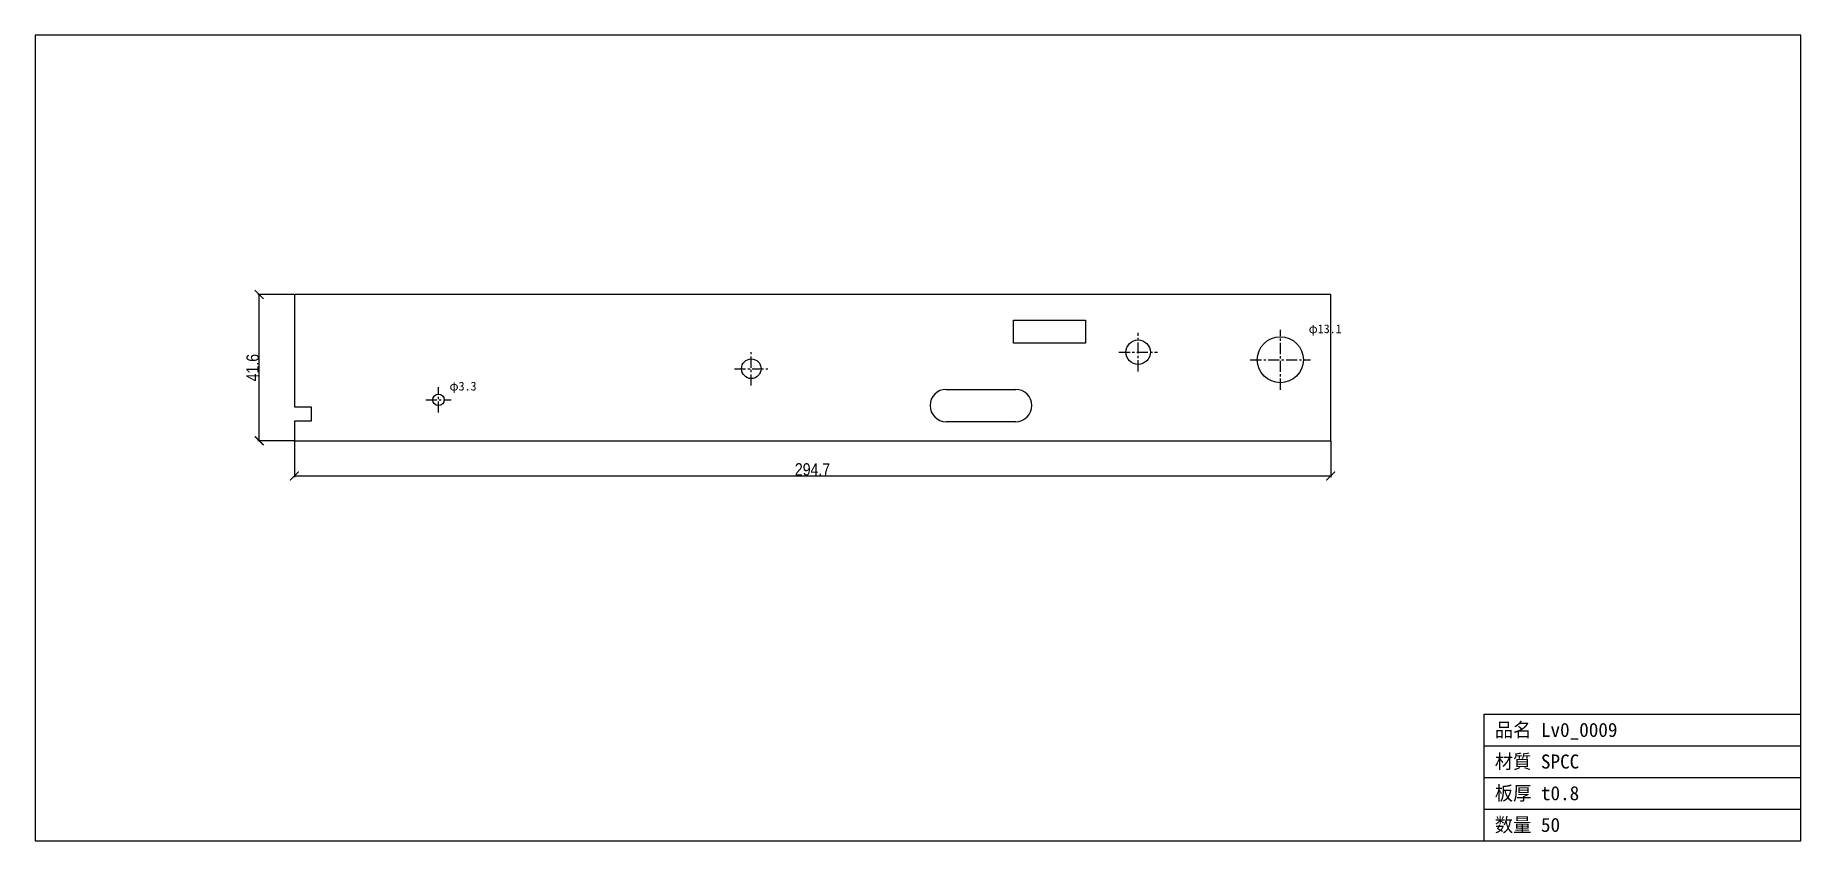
# Model space of a CAD drawing. Header units: millimetres. Extents: x -74 to 428, y -114 to 115.
import ezdxf

# ---------------------------------------------------------------- set-up
doc = ezdxf.new("R2010")
doc.units = ezdxf.units.MM
doc.linetypes.add('CENTER', pattern=[5.08, 3.175, -0.635, 0.635, -0.635])
for name, color, linetype in [('CENTER', 7, 'Continuous'), ('CUT', 7, 'Continuous'), ('DIM', 7, 'Continuous'), ('FRAME', 7, 'Continuous'), ('TEXT', 7, 'Continuous')]:
    doc.layers.add(name, color=color, linetype=linetype)
doc.styles.add('OpenSansCondensed-Light', font='OpenSansCondensed-Light.ttf')
doc.dimstyles.new('EZDXF', dxfattribs={"dimtxt": 0.25, "dimasz": 0.175, "dimexe": 0.375, "dimexo": 0.125, "dimgap": 0.1, "dimtad": 1, "dimlfac": 100, "dimzin": 12, "dimdsep": 46, "dimtxsty": 'OpenSansCondensed-Light', "dimblk": 'ARCHTICK', "dimcen": 2.5, "dimazin": 3, "dimtfac": 0.5, "dimtmove": 2, "dimatfit": 3})

# ---------------------------------------------------------------- blocks, each defined once
blk = doc.blocks.new('_ARCHTICK')
at = {"color": 0, "linetype": 'BYBLOCK', "const_width": 0.15}
blk.add_lwpolyline([(-0.5, -0.5), (0.5, 0.5)], dxfattribs=at)

msp = doc.modelspace()

# ---------------------------------------------------------------- linework, layer by layer
at = {"layer": 'CENTER', "color": 1, "linetype": 'CENTER'}
for p, q in [((239.97, 19.72), (239.97, 30.66)), ((280.42, 14.49), (280.42, 31.59)), ((129.95, 15.7), (129.95, 25.28)), ((234.5, 25.19), (245.44, 25.19)), ((125.16, 20.49), (134.74, 20.49)), ((271.87, 23.04), (288.97, 23.04)), ((40.98, 8.01), (40.98, 15.28)), ((37.35, 11.65), (44.62, 11.65))]:
    msp.add_line(p, q, dxfattribs=at)
at = {"layer": 'CUT'}
for p, q in [((294.73, 41.59), (0, 41.59)), ((0, 41.59), (0, 9.69)), ((294.73, 0), (294.73, 41.59)), ((204.5, 27.74), (204.5, 34.26)), ((204.5, 34.26), (225.02, 34.26)), ((225.02, 34.26), (225.02, 27.74)), ((225.02, 27.74), (204.5, 27.74)), ((185.39, 14.62), (205.15, 14.62)), ((0, 9.69), (4.77, 9.69)), ((4.77, 5.6), (0, 5.6)), ((0, 5.6), (0, 0)), ((4.77, 9.69), (4.77, 5.6)), ((205.15, 5.42), (185.39, 5.42)), ((0, 0), (294.73, 0))]:
    msp.add_line(p, q, dxfattribs=at)
for centre, radius in [((239.97, 25.19), 3.47), ((280.42, 23.04), 6.55), ((129.95, 20.49), 2.79), ((40.98, 11.65), 1.64)]:
    msp.add_circle(centre, radius, dxfattribs=at)
for centre, start, end in [((185.39, 10.02), 90, -90), ((205.15, 10.02), -90, 90)]:
    msp.add_arc(centre, 4.6, start, end, dxfattribs=at)
at = {"layer": 'FRAME'}
for p, q in [((428.41, 115.27), (-73.68, 115.27)), ((-73.68, 115.27), (-73.68, -113.68)), ((428.41, -113.68), (428.41, 115.27)), ((338.41, -113.68), (338.41, -77.68)), ((338.41, -77.68), (428.41, -77.68)), ((338.41, -86.68), (428.41, -86.68)), ((338.41, -95.68), (428.41, -95.68)), ((338.41, -104.68), (428.41, -104.68)), ((-73.68, -113.68), (428.41, -113.68))]:
    msp.add_line(p, q, dxfattribs=at)

# ---------------------------------------------------------------- texts
at = {"layer": 'TEXT'}
for s, height, p in [('φ13.1', 2.5, (288.47, 30.59)), ('φ3.3', 2.5, (44.12, 14.28)), ('品名 Lv0_0009', 4, (341.41, -84.18)), ('材質 SPCC', 4, (341.41, -93.18)), ('板厚 t0.8', 4, (341.41, -102.18)), ('数量 50', 4, (341.41, -111.18))]:
    msp.add_text(s, height=height, dxfattribs=at).set_placement(p)

# ---------------------------------------------------------------- dimensions: what is measured, and where the dimension line sits
at = {"layer": 'DIM'}
msp.add_linear_dim(base=(-10, 0), p1=(0, 0), p2=(0, 41.59), angle=90, dimstyle='EZDXF', override={"dimtxt": 3.5, "dimasz": 2.5, "dimdec": 1, "dimlfac": 1}, dxfattribs=at).render()
msp.add_linear_dim(base=(0, -10), p1=(0, 0), p2=(294.73, 0), dimstyle='EZDXF', override={"dimtxt": 3.5, "dimasz": 2.5, "dimdec": 1, "dimlfac": 1}, dxfattribs=at).render()

doc.saveas('drawing.dxf')
